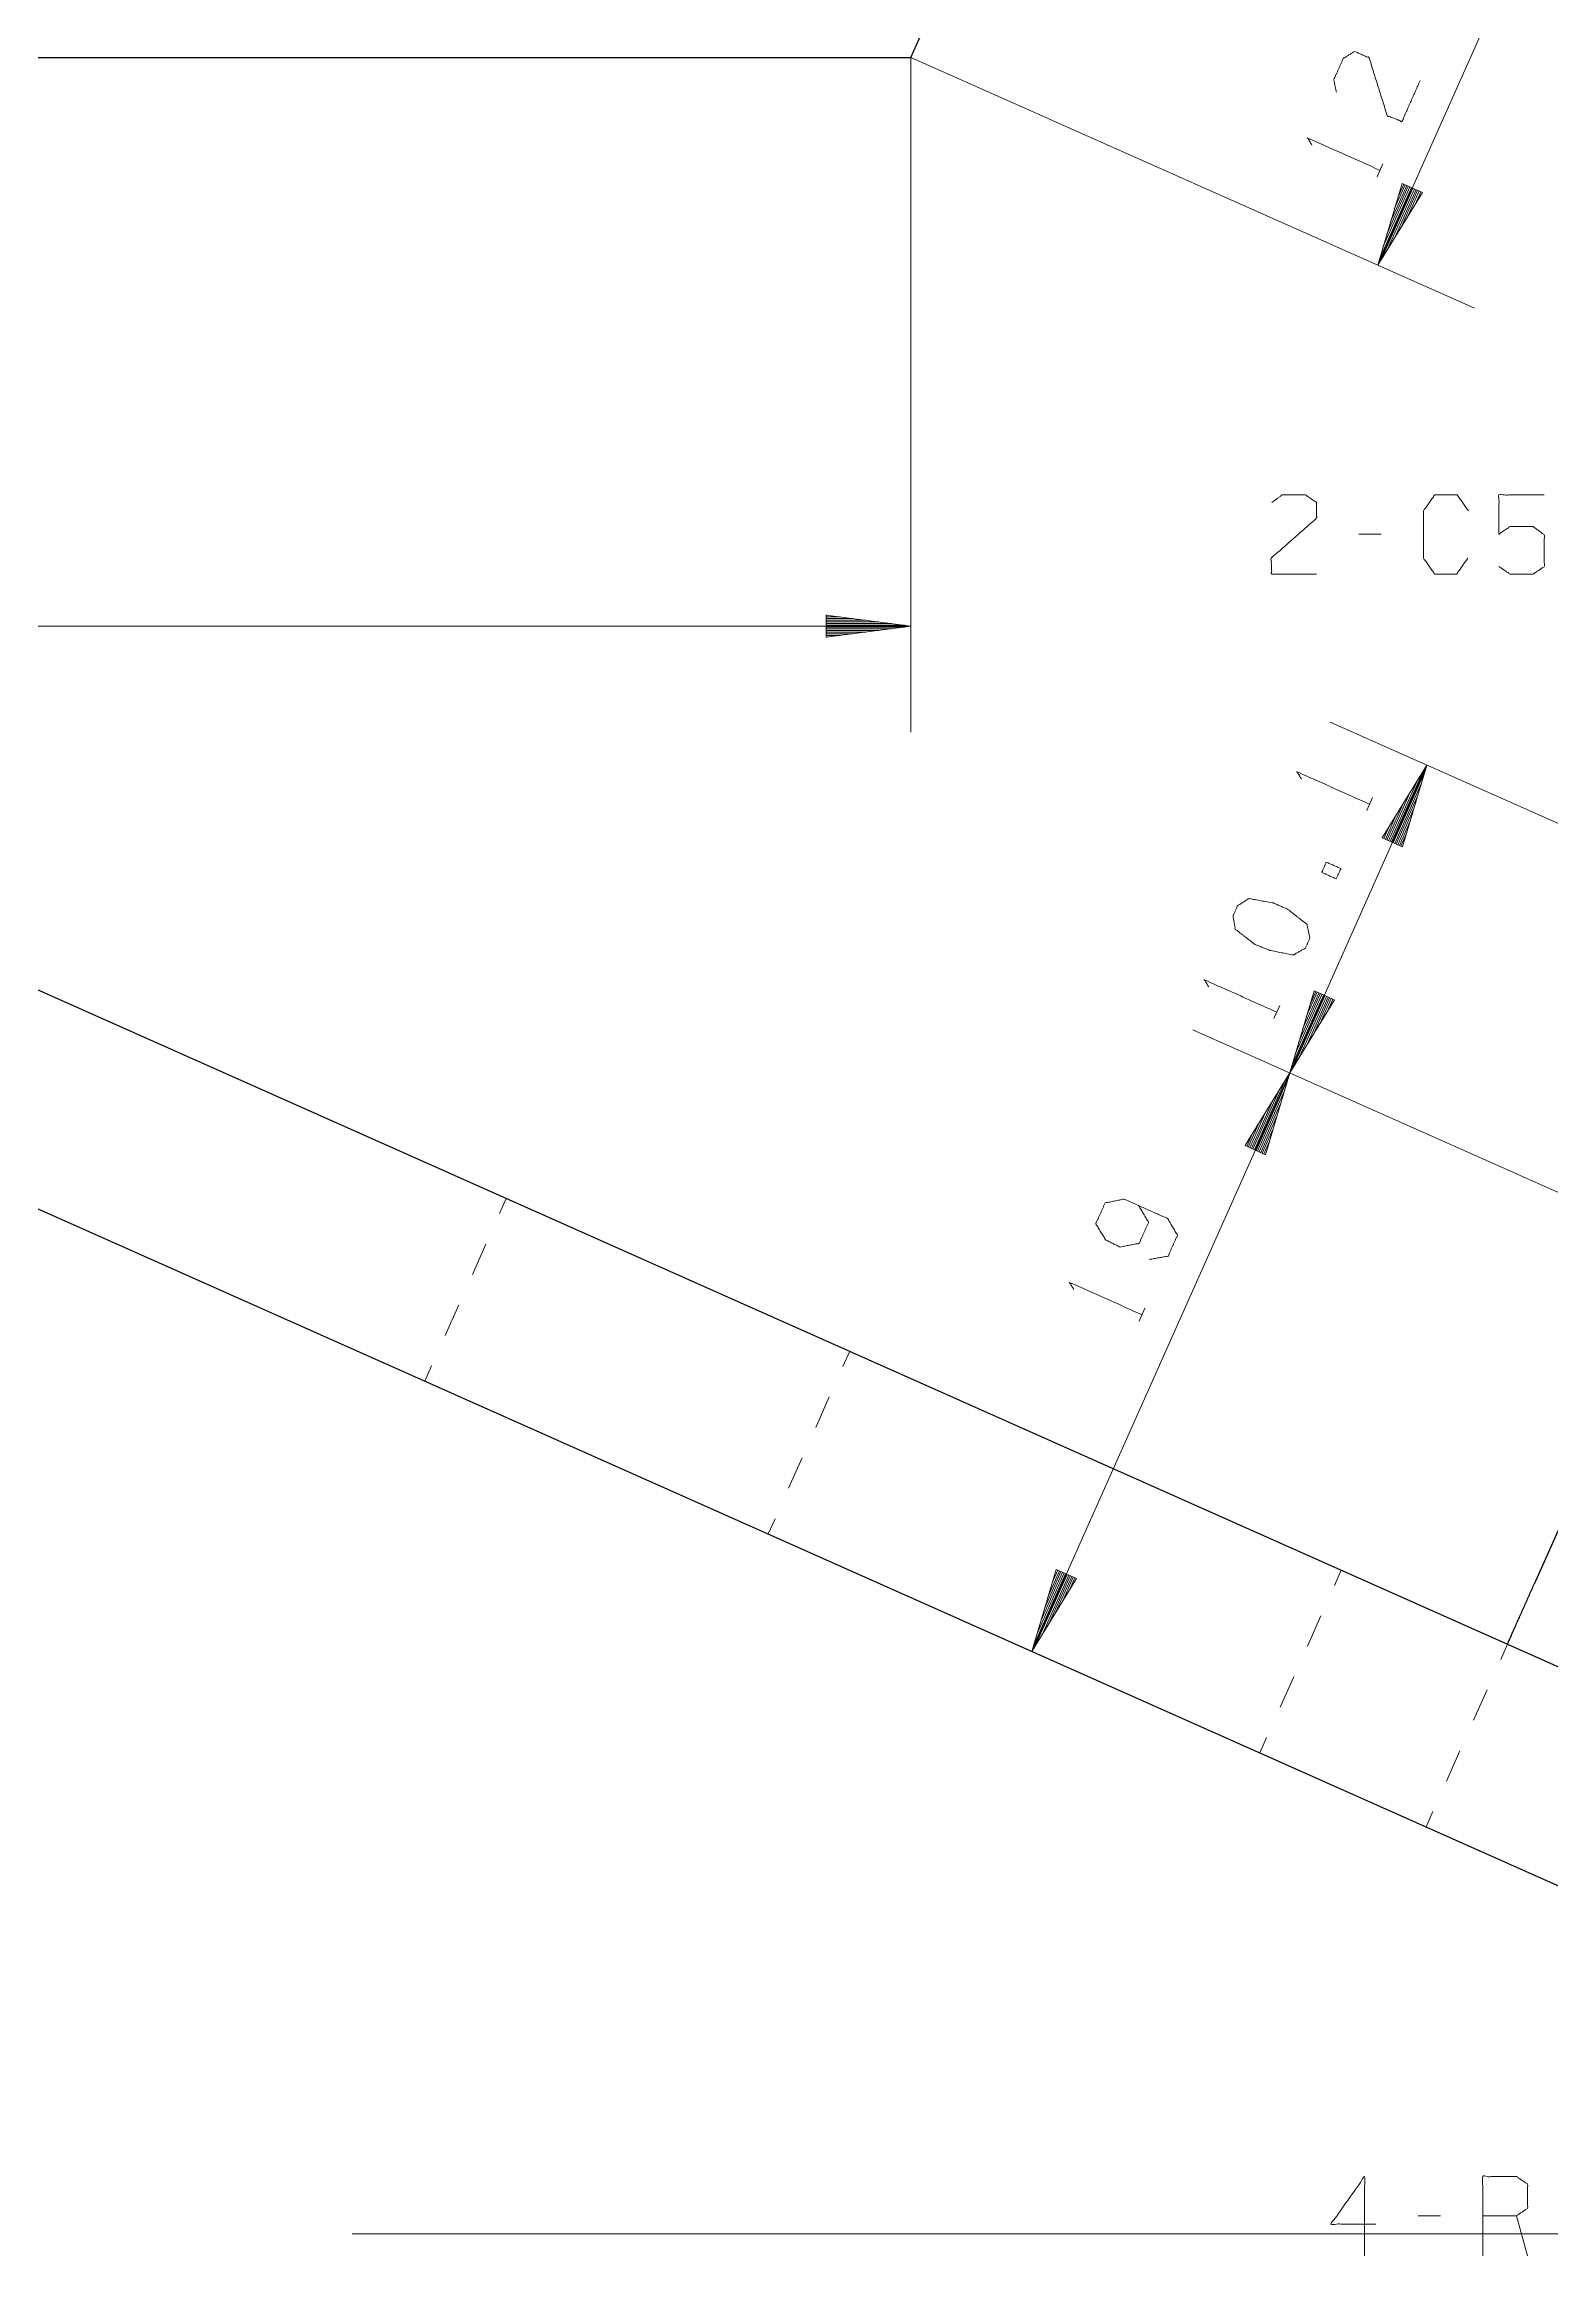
# Model space of a CAD drawing. Header units: millimetres. Extents: x 0 to 210, y 0 to 675.
# Drawn here: x 106.3 to 151.5, y 126.2 to 192.5 of the extents above; entities that cross this region are included whole.
import ezdxf

# ---------------------------------------------------------------- set-up
doc = ezdxf.new("R2010")
doc.units = ezdxf.units.MM
doc.layers.add('1', color=7, linetype='Continuous', true_color=0xffffff)
doc.dimstyles.get("Standard").update_dxf_attribs({"dimtxt": 0.18, "dimasz": 0.18, "dimexe": 0.18, "dimexo": 0.0625, "dimgap": 0.09, "dimtad": 0, "dimtih": 1, "dimtoh": 1, "dimdec": 4, "dimzin": 0, "dimdsep": 46, "dimtxsty": 'Standard', "dimcen": 0.09, "dimadec": 0, "dimazin": 0, "dimtfac": 1, "dimtdec": 4, "dimtofl": 0, "dimtmove": 0, "dimatfit": 3, "dimfxl": 0, "dimtolj": 1, "dimtzin": 0, "dimarcsym": 0})

# ---------------------------------------------------------------- blocks, each defined once
blk = doc.blocks.new('*D1')
at = {"color": 0, "lineweight": -2, "transparency": 16777216}
for start, end in [(66.61524, 121.82713), (124.12675, 179.37419)]:
    blk.add_arc((175.137, 126.815), 16.48, start, end, dxfattribs=at)
at = {"color": 0, "lineweight": 18, "transparency": 16777216}
for points in [[(181.69, 141.969), (181.666, 141.914), (181.843, 141.869)], [(158.688, 126.995), (158.628, 126.996), (158.657, 126.815)]]:
    blk.add_solid(points, dxfattribs=at)
at = {"layer": 'Defpoints', "color": 0, "lineweight": 18, "transparency": 16777216}
for p in [(188.199, 156.138), (171.152, 142.806), (178.378, 134.091), (115.54, 126.815), (175.137, 126.815)]:
    blk.add_point(p, dxfattribs=at)
at = {"color": 0, "lineweight": 18, "transparency": 16777216, "insert": (166.163, 140.638), "char_height": 0.18, "attachment_point": 5}
blk.add_mtext('\\A1;114°', dxfattribs=at)

msp = doc.modelspace()

# ---------------------------------------------------------------- linework, layer by layer
at = {"lineweight": 18}
msp.add_line((175.13704, 126.81538), (115.53987, 126.81538), dxfattribs=at)
at = {"layer": '1', "color": 13, "linetype": 'Continuous', "lineweight": 18}
for p, q in [((146.28497, 185.86136), (151.31035, 197.14297)), ((132.28976, 192.0955), (149.18524, 184.56943)), ((132.28976, 192.0955), (132.28976, 171.86157)), ((147.01305, 188.31764), (146.28497, 185.86136)), ((146.28497, 185.86136), (147.62398, 188.0455)), ((147.2953, 188.19191), (146.34027, 186.04794)), ((147.34171, 188.17123), (146.38667, 186.02727)), ((147.2489, 188.21259), (146.45088, 186.42108)), ((147.2025, 188.23325), (146.56149, 186.79422)), ((147.38811, 188.15057), (146.5901, 186.35907)), ((147.1561, 188.25392), (146.67209, 187.16737)), ((147.1097, 188.2746), (146.7827, 187.54051)), ((147.43452, 188.1299), (146.7935, 186.69087)), ((147.06329, 188.29526), (146.8933, 187.91367)), ((147.48093, 188.10922), (146.99692, 187.02267)), ((147.01688, 188.31593), (147.00391, 188.2868)), ((147.01688, 188.31593), (147.00391, 188.2868)), ((147.62398, 188.0455), (147.01305, 188.31764)), ((147.52733, 188.08856), (147.20033, 187.35448)), ((147.57373, 188.06789), (147.40375, 187.68628)), ((147.62015, 188.04721), (147.60716, 188.0181)), ((147.62015, 188.04721), (147.60716, 188.0181)), ((129.74977, 175.37097), (129.74977, 174.70216)), ((132.28976, 175.03658), (129.74977, 175.37097)), ((129.74977, 175.36678), (129.78165, 175.36678)), ((129.74977, 175.36678), (129.78165, 175.36678)), ((129.74977, 175.31598), (130.16751, 175.31598)), ((129.74977, 175.26517), (130.55338, 175.26517)), ((129.74977, 175.21437), (130.93924, 175.21437)), ((129.74977, 175.16357), (131.3251, 175.16357)), ((44.98706, 175.03658), (132.28976, 175.03658)), ((129.74977, 175.11276), (131.71097, 175.11276)), ((129.74977, 175.06198), (132.09683, 175.06198)), ((129.74977, 174.70216), (132.28976, 175.03658)), ((129.74977, 175.01117), (132.09683, 175.01117)), ((129.74977, 174.96036), (131.71097, 174.96036)), ((129.74977, 174.90958), (131.3251, 174.90958)), ((129.74977, 174.85876), (130.93924, 174.85876)), ((129.74977, 174.80798), (130.55338, 174.80798)), ((129.74977, 174.75717), (130.16751, 174.75717)), ((129.74977, 174.70636), (129.78165, 174.70636)), ((129.74977, 174.70636), (129.78165, 174.70636)), ((166.8821, 162.3504), (144.85756, 172.16119)), ((143.6468, 161.6403), (147.75784, 170.86926)), ((147.75784, 170.86926), (146.41882, 168.68512)), ((146.7011, 168.55939), (147.65613, 170.70337)), ((146.7475, 168.53873), (147.70253, 170.68269)), ((147.02975, 168.41298), (147.75784, 170.86926)), ((146.60829, 168.60074), (147.2493, 170.03975)), ((146.65469, 168.58006), (147.45271, 170.37157)), ((146.79391, 168.51805), (147.59192, 170.30956)), ((146.8403, 168.49738), (147.48132, 169.9364)), ((146.51547, 168.64207), (146.84247, 169.37614)), ((146.56187, 168.6214), (147.04588, 169.70795)), ((146.8867, 168.47672), (147.37071, 169.56326)), ((146.93312, 168.45604), (147.26012, 169.19011)), ((146.41882, 168.68512), (147.02975, 168.41298)), ((146.42267, 168.68341), (146.43564, 168.71254)), ((146.42267, 168.68341), (146.43564, 168.71254)), ((146.46907, 168.66275), (146.63905, 169.04434)), ((146.97952, 168.43536), (147.14951, 168.81696)), ((147.02592, 168.41469), (147.03889, 168.44382)), ((147.02592, 168.41469), (147.03889, 168.44382)), ((144.37488, 164.09659), (143.6468, 161.6403)), ((144.65714, 163.97084), (143.7021, 161.82687)), ((144.70354, 163.95018), (143.7485, 161.8062)), ((144.61073, 163.99152), (143.8127, 162.20001)), ((144.56433, 164.01219), (143.92331, 162.57317)), ((144.74994, 163.9295), (143.95192, 162.138)), ((144.51793, 164.03285), (144.03392, 162.9463)), ((144.47151, 164.05354), (144.14453, 163.31946)), ((144.79634, 163.90883), (144.15533, 162.4698)), ((144.42511, 164.0742), (144.25513, 163.69261)), ((144.84274, 163.88817), (144.35875, 162.80162)), ((144.37871, 164.09488), (144.36574, 164.06575)), ((144.37871, 164.09488), (144.36574, 164.06575)), ((144.98579, 163.82445), (144.37488, 164.09659)), ((144.88916, 163.86749), (144.56216, 163.13342)), ((144.93556, 163.84682), (144.76558, 163.46523)), ((143.6468, 161.6403), (144.98579, 163.82445)), ((144.98196, 163.82616), (144.96899, 163.79703)), ((144.98196, 163.82616), (144.96899, 163.79703)), ((162.77106, 153.12141), (140.74654, 162.93222)), ((162.77106, 153.12141), (140.74654, 162.93222)), ((143.6468, 161.6403), (135.91643, 144.28616)), ((143.6468, 161.6403), (142.3078, 159.45615)), ((142.59006, 159.33041), (143.54509, 161.4744)), ((142.63646, 159.30974), (143.59149, 161.45372)), ((142.91872, 159.18402), (143.6468, 161.6403)), ((142.49725, 159.37175), (143.13826, 160.81079)), ((142.54366, 159.35109), (143.34169, 161.14259)), ((142.68288, 159.28908), (143.4809, 161.08058)), ((142.72928, 159.2684), (143.37029, 160.70744)), ((142.40443, 159.4131), (142.73143, 160.14717)), ((142.45085, 159.39243), (142.93484, 160.47899)), ((142.77568, 159.24773), (143.25969, 160.33427)), ((142.82208, 159.22707), (143.14908, 159.96114)), ((142.3078, 159.45615), (142.91872, 159.18402)), ((142.31165, 159.45444), (142.32462, 159.48357)), ((142.31165, 159.45444), (142.32462, 159.48357)), ((142.35805, 159.43376), (142.52802, 159.81537)), ((142.86848, 159.20639), (143.03847, 159.588)), ((142.91489, 159.18571), (142.92786, 159.21484)), ((142.91489, 159.18571), (142.92786, 159.21484)), ((136.6445, 146.74245), (135.91643, 144.28616)), ((136.92676, 146.61671), (135.97173, 144.47273)), ((136.97316, 146.59604), (136.01813, 144.45207)), ((136.88036, 146.63737), (136.08234, 144.84589)), ((136.83395, 146.65805), (136.19293, 145.21902)), ((136.78754, 146.67873), (136.30354, 145.59218)), ((136.74113, 146.69939), (136.41415, 145.96532)), ((136.69473, 146.72006), (136.52475, 146.33847)), ((136.64833, 146.74074), (136.63536, 146.71162)), ((136.64833, 146.74074), (136.63536, 146.71162)), ((137.25542, 146.47031), (136.6445, 146.74245)), ((135.91643, 144.28616), (137.25542, 146.47031)), ((137.01956, 146.57536), (136.22154, 144.78387)), ((137.06598, 146.5547), (136.42496, 145.11568)), ((137.11237, 146.53403), (136.62837, 145.44748)), ((137.15877, 146.51335), (136.83179, 145.77928)), ((137.20518, 146.49269), (137.0352, 146.11108)), ((137.25159, 146.47202), (137.23862, 146.44289)), ((137.25159, 146.47202), (137.23862, 146.44289))]:
    msp.add_line(p, q, dxfattribs=at)
at = {"layer": '1', "color": 30, "linetype": 'Continuous', "lineweight": 25}
for p, q in [((132.28976, 192.0955), (133.88898, 195.68561)), ((44.98706, 192.0955), (132.28976, 192.0955)), ((160.79485, 168.34563), (150.97394, 146.2984)), ((104.73058, 164.74622), (177.57846, 132.2962)), ((102.28914, 159.2654), (175.13704, 126.81538))]:
    msp.add_line(p, q, dxfattribs=at)
at = {"layer": '1', "color": 95, "linetype": 'Continuous', "lineweight": 18}
for p, q in [((146.27058, 188.51398), (146.44321, 188.90147)), ((146.3907, 177.79817), (145.71906, 177.79817)), ((145.95416, 169.50507), (146.12677, 169.89258)), ((143.17525, 163.2666), (143.34785, 163.65408)), ((139.13205, 154.18993), (139.30466, 154.57742)), ((148.16653, 127.35827), (147.49489, 127.35827)), ((150.77884, 126.15826), (150.44301, 127.35827))]:
    msp.add_line(p, q, dxfattribs=at)
at = {"layer": '1', "color": 43, "linetype": 'Continuous', "lineweight": 18}
for p, q in [((119.95627, 157.41658), (120.15972, 157.87332)), ((119.14246, 155.58965), (119.54937, 156.50311)), ((118.32864, 153.7627), (118.73556, 154.67618)), ((130.45401, 153.28775), (130.25055, 152.83101)), ((117.7183, 152.3925), (117.92175, 152.84923)), ((129.84364, 151.91754), (129.43674, 151.00407)), ((129.02983, 150.09059), (128.62294, 149.17714)), ((128.21602, 148.26366), (128.01257, 147.80692)), ((144.98914, 146.26572), (145.19258, 146.72246)), ((144.17532, 144.43878), (144.58223, 145.35226)), ((150.17433, 144.50336), (149.97089, 144.04662)), ((143.36151, 142.61185), (143.76842, 143.52531)), ((149.56398, 143.13313), (149.15707, 142.21968)), ((142.75116, 141.24164), (142.95461, 141.69838)), ((148.75017, 141.3062), (148.34326, 140.39273)), ((147.93636, 139.47925), (147.73291, 139.02252))]:
    msp.add_line(p, q, dxfattribs=at)
at = {"layer": '1', "color": 95, "linetype": 'Continuous', "lineweight": 18}
for points, knots in [([(145.04594, 191.04852), (144.96986, 191.4307), (145.25035, 192.06037), (145.59253, 192.27559), (146.02643, 192.08232), (146.56882, 190.35081), (147.0099, 190.17368), (147.5565, 191.40075)], [0, 0, 0.06969315, 0.19297611, 0.26527345, 0.35022539, 0.67474145, 0.75975258, 1, 1]), ([(144.31256, 189.46356), (144.1874, 189.67411), (146.35689, 188.70772)], [0, 0, 0.09349159, 1, 1]), ([(143.10675, 178.74816), (143.4249, 178.97316), (144.11424, 178.97316), (144.45006, 178.74816), (144.45006, 178.27318), (143.08908, 177.07317), (143.10675, 176.59818), (144.45006, 176.59818)], [0, 0, 0.06969244, 0.19297866, 0.26527483, 0.350226, 0.67474116, 0.75975111, 1, 1]), ([(148.98533, 177.07317), (148.6495, 176.59818), (147.99553, 176.59818), (147.6597, 177.07317), (147.6597, 178.49817), (147.99553, 178.97316), (148.66718, 178.97316), (149.003, 178.49817)], [0, 0, 0.1145674, 0.24336628, 0.35793367, 0.63858561, 0.753153, 0.8854326, 1, 1]), ([(149.91851, 176.82318), (150.25434, 176.59818), (150.94366, 176.59818), (151.27948, 176.82318), (151.27948, 177.77318), (150.94366, 178.02317), (150.25434, 178.02317), (149.91851, 177.79817), (149.91851, 178.97316), (151.27948, 178.97316)], [0, 0, 0.06222804, 0.16834355, 0.23057159, 0.37681612, 0.44126481, 0.54738031, 0.60960835, 0.79048966, 1, 1]), ([(143.99614, 170.45468), (143.87097, 170.66522), (146.04048, 169.69883)], [0, 0, 0.09348818, 1, 1]), ([(145.04224, 167.45788), (145.1789, 167.76464), (144.745, 167.95792), (144.60835, 167.65115), (145.04224, 167.45788)], [0, 0, 0.20708745, 0.49999839, 0.70709166, 1, 1]), ([(144.25258, 165.68515), (144.16087, 166.09364), (143.59336, 166.53993), (143.15946, 166.73321), (142.42527, 166.86676), (142.08309, 166.65154), (141.94644, 166.34478), (142.01533, 165.94645), (142.60567, 165.49), (143.04677, 165.31286), (143.75092, 165.17333), (144.11593, 165.37838), (144.25258, 165.68515)], [0, 0, 0.06752535, 0.18397104, 0.26058284, 0.38094228, 0.44614126, 0.50030566, 0.56550412, 0.68586232, 0.762529, 0.8783091, 0.94583408, 1, 1]), ([(141.21721, 164.21619), (141.09205, 164.42674), (143.26154, 163.46034)], [0, 0, 0.09349144, 1, 1]), ([(139.43747, 156.04291), (140.00082, 156.14026), (140.28131, 156.76994), (139.98407, 157.26998), (138.68237, 157.84982), (138.11182, 157.73633), (137.83133, 157.10665), (138.13578, 156.62275), (138.56248, 156.41333), (139.13303, 156.52681), (139.41352, 157.1565), (139.11627, 157.65654)], [0, 0, 0.0768564, 0.16952479, 0.24772722, 0.43929565, 0.51749941, 0.61016781, 0.68702405, 0.75092371, 0.8291272, 0.92179687, 1, 1]), ([(137.17402, 155.13953), (137.04887, 155.35008), (139.21836, 154.38368)], [0, 0, 0.09348961, 1, 1]), ([(146.22588, 127.10827), (144.88258, 127.10827), (145.89006, 128.53326), (145.89006, 126.15827)], [0, 0, 0.24586916, 0.56529481, 1, 1]), ([(149.43553, 126.15827), (149.43553, 128.53326), (150.44301, 128.53326), (150.77883, 128.30827), (150.77883, 127.58327), (150.44301, 127.35827), (149.43553, 127.35827)], [0, 0, 0.4009513, 0.57103477, 0.63927777, 0.76167352, 0.82991653, 1, 1])]:
    msp.add_open_spline(points, degree=1, knots=knots, dxfattribs=at)
at = {"layer": '1', "color": 30, "linetype": 'Continuous', "lineweight": 25}
msp.add_open_spline([(150.17433, 144.50335), (150.40769, 145.02722), (150.97394, 146.2984)], degree=1, knots=[0, 0, 0.29184356, 1, 1], dxfattribs=at)

# ---------------------------------------------------------------- dimensions: what is measured, and where the dimension line sits
at = {"lineweight": 18}
dim = msp.add_angular_dim_2l(base=(171.1521, 142.80636), line1=((175.13704, 126.81538), (115.53987, 126.81538)), line2=((188.19897, 156.13849), (178.37805, 134.09128)), dimstyle='Standard', dxfattribs=at)
dim.commit()
dim.dimension.update_dxf_attribs({"geometry": '*D1', "text_midpoint": (166.16262, 140.63751)})

doc.saveas('drawing.dxf')
